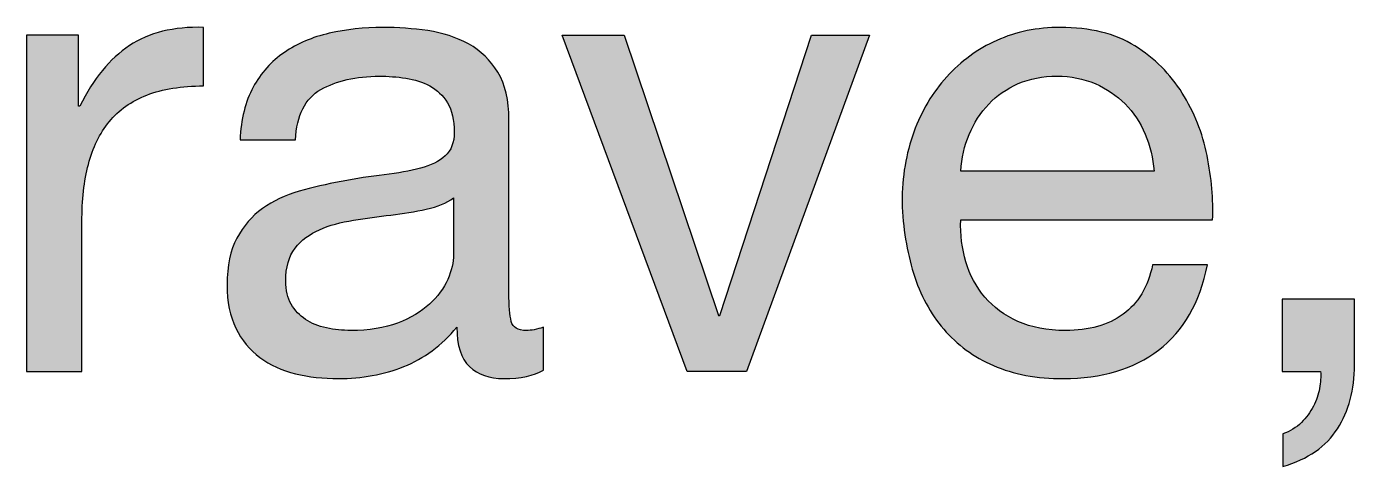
# Paper-space layout 'A1mask' of a CAD drawing. Extents: x 20 to 830, y 20 to 585.
# Drawn here: x 717.55 to 725.95, y 83.94 to 86.73 of the extents above; entities that cross this region are included whole.
import ezdxf
from ezdxf.enums import TextEntityAlignment as Align

# ---------------------------------------------------------------- set-up
doc = ezdxf.new("R2010")
doc.units = 0
doc.layers.get('0').update_dxf_attribs({"linetype": 'CONTINUOUS'})
doc.layers.get('Defpoints').update_dxf_attribs({"linetype": 'CONTINUOUS'})
doc.layers.add('JPP_Mask', color=7, linetype='CONTINUOUS')
doc.styles.add('JPP', font='arial.ttf')

# ---------------------------------------------------------------- blocks, each defined once
blk = doc.blocks.new('A1mask')
at = {"true_color": 0x004a91}
h = blk.add_hatch(color=154, dxfattribs=at)
edge = h.paths.add_edge_path()
edge.add_spline(control_points=[(702.9369, 70.8533), (702.9643, 70.9591), (703.0084, 71.049), (703.0685, 71.1234)], knot_values=[7, 7, 7, 7, 8, 8, 8, 8], degree=3, periodic=0)
edge.add_spline(control_points=[(703.0685, 71.1234), (703.1291, 71.1974), (703.2086, 71.2538), (703.3075, 71.2921)], knot_values=[6, 6, 6, 6, 7, 7, 7, 7], degree=3, periodic=0)
edge.add_spline(control_points=[(703.3075, 71.2921), (703.4065, 71.3307), (703.5257, 71.3499), (703.6659, 71.3499)], knot_values=[5, 5, 5, 5, 6, 6, 6, 6], degree=3, periodic=0)
edge.add_spline(control_points=[(703.6659, 71.3499), (703.6659, 71.3499), (703.6659, 71.7207), (703.6659, 71.7207), (703.4765, 71.7262), (703.3198, 71.6878), (703.1963, 71.6052)], knot_values=[3, 3, 3, 3, 4, 4, 4, 5, 5, 5, 5], degree=3, periodic=0)
edge.add_spline(control_points=[(703.1963, 71.6052), (703.0727, 71.5229), (702.9681, 71.3953), (702.8834, 71.222)], knot_values=[2, 2, 2, 2, 3, 3, 3, 3], degree=3, periodic=0)
edge.add_spline(control_points=[(702.8749, 71.222), (702.8749, 71.222), (702.8749, 71.3344), (702.8749, 71.4467)], knot_values=[0.5, 0.5, 0.5, 0.5, 1, 1, 1, 1], degree=3, periodic=0)
edge.add_spline(control_points=[(702.8749, 71.4467), (702.8749, 71.559), (702.8749, 71.6713), (702.8749, 71.6713), (702.8749, 71.6713), (702.8543, 71.6713), (702.8234, 71.6713)], knot_values=[12.749965, 12.749965, 12.749965, 12.749965, 13.249965, 13.249965, 13.249965, 13.5, 13.5, 13.5, 13.5], degree=3, periodic=0)
edge.add_spline(control_points=[(702.8234, 71.6713), (702.7925, 71.6713), (702.7513, 71.6713), (702.7101, 71.6713)], knot_values=[12.49997, 12.49997, 12.49997, 12.49997, 12.749965, 12.749965, 12.749965, 12.749965], degree=3, periodic=0)
edge.add_spline(control_points=[(702.7101, 71.6713), (702.6895, 71.6713), (702.6689, 71.6713), (702.6496, 71.6713)], knot_values=[12.374973, 12.374973, 12.374973, 12.374973, 12.49997, 12.49997, 12.49997, 12.49997], degree=3, periodic=0)
edge.add_spline(control_points=[(702.6496, 71.6713), (702.6303, 71.6713), (702.6123, 71.6713), (702.5969, 71.6713)], knot_values=[12.249975, 12.249975, 12.249975, 12.249975, 12.374973, 12.374973, 12.374973, 12.374973], degree=3, periodic=0)
edge.add_spline(control_points=[(702.5969, 71.6713), (702.5892, 71.6713), (702.5821, 71.6713), (702.5758, 71.6713)], knot_values=[12.187476, 12.187476, 12.187476, 12.187476, 12.249975, 12.249975, 12.249975, 12.249975], degree=3, periodic=0)
edge.add_spline(control_points=[(702.5454, 71.6713), (702.5454, 71.6713), (702.5454, 71.6713), (702.5454, 71.6713), (702.5454, 71.6713), (702.5454, 71.6713), (702.5454, 71.6713)], knot_values=[11.99998, 11.99998, 11.99998, 11.99998, 12.001425, 12.001425, 12.001425, 12.001445, 12.001445, 12.001445, 12.001445], degree=3, periodic=0)
edge.add_spline(control_points=[(702.5454, 71.6713), (702.5454, 71.6712), (702.5454, 71.1387), (702.5454, 70.6062)], knot_values=[11.49999, 11.49999, 11.49999, 11.49999, 11.99998, 11.99998, 11.99998, 11.99998], degree=3, periodic=0)
edge.add_spline(control_points=[(702.5454, 70.6062), (702.5454, 70.0737), (702.5454, 69.5412), (702.5454, 69.5412), (702.5454, 69.5412), (702.5454, 69.5412), (702.5454, 69.5412)], knot_values=[10.999023, 10.999023, 10.999023, 10.999023, 11.499013, 11.499013, 11.499013, 11.49999, 11.49999, 11.49999, 11.49999], degree=3, periodic=0)
edge.add_spline(control_points=[(702.5605, 69.5412), (702.5653, 69.5412), (702.5711, 69.5412), (702.5777, 69.5412)], knot_values=[10.812504, 10.812504, 10.812504, 10.812504, 10.875002, 10.875002, 10.875002, 10.875002], degree=3, periodic=0)
edge.add_spline(control_points=[(702.5777, 69.5412), (702.5844, 69.5412), (702.5919, 69.5412), (702.6001, 69.5412)], knot_values=[10.750005, 10.750005, 10.750005, 10.750005, 10.812504, 10.812504, 10.812504, 10.812504], degree=3, periodic=0)
edge.add_spline(control_points=[(702.6001, 69.5412), (702.6166, 69.5412), (702.6357, 69.5412), (702.6562, 69.5412)], knot_values=[10.625008, 10.625008, 10.625008, 10.625008, 10.750005, 10.750005, 10.750005, 10.750005], degree=3, periodic=0)
edge.add_spline(control_points=[(702.6562, 69.5412), (702.6768, 69.5412), (702.6987, 69.5412), (702.7206, 69.5412)], knot_values=[10.50001, 10.50001, 10.50001, 10.50001, 10.625008, 10.625008, 10.625008, 10.625008], degree=3, periodic=0)
edge.add_spline(control_points=[(702.7206, 69.5412), (702.7643, 69.5412), (702.8081, 69.5412), (702.841, 69.5412)], knot_values=[10.250015, 10.250015, 10.250015, 10.250015, 10.50001, 10.50001, 10.50001, 10.50001], degree=3, periodic=0)
edge.add_spline(control_points=[(702.841, 69.5412), (702.8738, 69.5412), (702.8957, 69.5412), (702.8957, 69.5412), (702.8957, 69.5412), (702.8957, 69.5412), (702.8957, 69.5412)], knot_values=[9.999532, 9.999532, 9.999532, 9.999532, 10.249547, 10.249547, 10.249547, 10.250015, 10.250015, 10.250015, 10.250015], degree=3, periodic=0)
edge.add_spline(control_points=[(702.8957, 69.5518), (702.8957, 69.5553), (702.8957, 69.5595), (702.8957, 69.5646)], knot_values=[9.906272, 9.906272, 9.906272, 9.906272, 9.937521, 9.937521, 9.937521, 9.937521], degree=3, periodic=0)
edge.add_spline(control_points=[(702.8957, 69.5646), (702.8957, 69.5696), (702.8957, 69.5754), (702.8957, 69.5819)], knot_values=[9.875022, 9.875022, 9.875022, 9.875022, 9.906272, 9.906272, 9.906272, 9.906272], degree=3, periodic=0)
edge.add_spline(control_points=[(702.8957, 69.5819), (702.8957, 69.5948), (702.8957, 69.6105), (702.8957, 69.6286)], knot_values=[9.812524, 9.812524, 9.812524, 9.812524, 9.875022, 9.875022, 9.875022, 9.875022], degree=3, periodic=0)
edge.add_spline(control_points=[(702.8957, 69.6286), (702.8957, 69.6466), (702.8957, 69.667), (702.8957, 69.6892)], knot_values=[9.750025, 9.750025, 9.750025, 9.750025, 9.812524, 9.812524, 9.812524, 9.812524], degree=3, periodic=0)
edge.add_spline(control_points=[(702.8957, 69.6892), (702.8957, 69.7336), (702.8957, 69.7854), (702.8957, 69.841)], knot_values=[9.625027, 9.625027, 9.625027, 9.625027, 9.750025, 9.750025, 9.750025, 9.750025], degree=3, periodic=0)
edge.add_spline(control_points=[(702.8957, 69.841), (702.8957, 69.8965), (702.8957, 69.9557), (702.8957, 70.0149)], knot_values=[9.50003, 9.50003, 9.50003, 9.50003, 9.625027, 9.625027, 9.625027, 9.625027], degree=3, periodic=0)
edge.add_spline(control_points=[(702.8957, 70.0149), (702.8957, 70.1334), (702.8957, 70.2519), (702.8957, 70.3407)], knot_values=[9.250035, 9.250035, 9.250035, 9.250035, 9.50003, 9.50003, 9.50003, 9.50003], degree=3, periodic=0)
edge.add_spline(control_points=[(702.8957, 70.3407), (702.8957, 70.4296), (702.8957, 70.4888), (702.8957, 70.4888), (702.8957, 70.6261), (702.9094, 70.7477), (702.9369, 70.8533)], knot_values=[8, 8, 8, 8, 8.250035, 8.250035, 8.250035, 9.250035, 9.250035, 9.250035, 9.250035], degree=3, periodic=0)
h = blk.add_hatch(color=154, dxfattribs=at)
edge = h.paths.add_edge_path(flags=16)
edge.add_spline(control_points=[(705.0755, 70.5691), (705.004, 70.5539), (704.9292, 70.5416), (704.8507, 70.5321), (704.7726, 70.5224), (704.6935, 70.5115), (704.614, 70.499), (704.5345, 70.4867), (704.463, 70.4668), (704.3996, 70.4393), (704.3366, 70.4119), (704.285, 70.3726), (704.2452, 70.322), (704.2055, 70.2711), (704.1856, 70.2017), (704.1856, 70.1139), (704.1856, 70.0562), (704.197, 70.0074), (704.2206, 69.9676), (704.2438, 69.9276), (704.2741, 69.8955), (704.311, 69.8708), (704.3484, 69.846), (704.392, 69.8282), (704.4431, 69.8171), (704.4938, 69.8062), (704.5454, 69.8008), (704.5974, 69.8008), (704.7129, 69.8008), (704.8119, 69.8164), (704.8942, 69.8481), (704.9766, 69.8796), (705.0438, 69.9196), (705.0959, 69.9676), (705.1479, 70.0157), (705.1868, 70.0678), (705.2114, 70.1241), (705.236, 70.1804), (705.2483, 70.2334), (705.2483, 70.2827), (705.2483, 70.2827), (705.2483, 70.6412), (705.2483, 70.6412), (705.2043, 70.6083), (705.147, 70.5842), (705.0755, 70.5691)], knot_values=[0, 0, 0, 0, 1, 1, 1, 2, 2, 2, 3, 3, 3, 4, 4, 4, 5, 5, 5, 6, 6, 6, 7, 7, 7, 8, 8, 8, 9, 9, 9, 10, 10, 10, 11, 11, 11, 12, 12, 12, 13, 13, 13, 14, 14, 14, 15, 15, 15, 15], degree=3, periodic=0)
edge = h.paths.add_edge_path()
edge.add_spline(control_points=[(705.5659, 69.4959), (705.475, 69.4959), (705.4031, 69.5213), (705.3496, 69.5722), (705.2956, 69.6228), (705.2691, 69.7059), (705.2691, 69.8214), (705.173, 69.7059), (705.0608, 69.6228), (704.933, 69.5722), (704.8057, 69.5213), (704.6675, 69.4959), (704.5193, 69.4959), (704.4232, 69.4959), (704.3323, 69.5061), (704.2471, 69.5267), (704.1619, 69.5473), (704.0871, 69.5816), (704.0228, 69.6297), (703.9579, 69.6777), (703.9073, 69.7395), (703.8703, 69.8152), (703.8334, 69.8907), (703.8145, 69.9821), (703.8145, 70.0891), (703.8145, 70.21), (703.8353, 70.3089), (703.8765, 70.3859), (703.9177, 70.4625), (703.9716, 70.5253), (704.0393, 70.5733), (704.1066, 70.6214), (704.1832, 70.6578), (704.2699, 70.6824), (704.3565, 70.707), (704.445, 70.7279), (704.5359, 70.7442), (704.632, 70.7634), (704.7233, 70.7778), (704.8095, 70.7875), (704.8961, 70.797), (704.9723, 70.8107), (705.0381, 70.8287), (705.1044, 70.8464), (705.1565, 70.8727), (705.1948, 70.907), (705.2331, 70.9413), (705.2526, 70.9915), (705.2526, 71.0573), (705.2526, 71.1342), (705.2384, 71.196), (705.2095, 71.2429), (705.1806, 71.2895), (705.1432, 71.3252), (705.0982, 71.3499), (705.0528, 71.3747), (705.0017, 71.391), (704.9458, 71.3993), (704.8895, 71.4076), (704.8336, 71.4116), (704.7787, 71.4116), (704.6306, 71.4116), (704.507, 71.3835), (704.4081, 71.3271), (704.3091, 71.2708), (704.2557, 71.1645), (704.2471, 71.0079), (704.2471, 71.0079), (703.8969, 71.0079), (703.8969, 71.0079), (703.9025, 71.1397), (703.93, 71.2509), (703.9797, 71.3416), (704.0289, 71.4322), (704.0947, 71.5058), (704.1771, 71.5622), (704.2594, 71.6182), (704.3546, 71.659), (704.4616, 71.6836), (704.5685, 71.7084), (704.6812, 71.7207), (704.7995, 71.7207), (704.8956, 71.7207), (704.9908, 71.7139), (705.0859, 71.7001), (705.1806, 71.6864), (705.2663, 71.6582), (705.3434, 71.6156), (705.4201, 71.573), (705.4817, 71.5132), (705.5285, 71.4365), (705.5754, 71.3596), (705.5986, 71.2592), (705.5986, 71.1357), (705.5986, 71.1357), (705.5986, 70.0396), (705.5986, 70.0396), (705.5986, 69.9572), (705.6033, 69.8969), (705.6133, 69.8583), (705.6227, 69.82), (705.6549, 69.8008), (705.7098, 69.8008), (705.7401, 69.8008), (705.7756, 69.8077), (705.8168, 69.8214), (705.8168, 69.8214), (705.8168, 69.5494), (705.8168, 69.5494), (705.7567, 69.5137), (705.6729, 69.4959), (705.5659, 69.4959)], knot_values=[0, 0, 0, 0, 1, 1, 1, 2, 2, 2, 3, 3, 3, 4, 4, 4, 5, 5, 5, 6, 6, 6, 7, 7, 7, 8, 8, 8, 9, 9, 9, 10, 10, 10, 11, 11, 11, 12, 12, 12, 13, 13, 13, 14, 14, 14, 15, 15, 15, 16, 16, 16, 17, 17, 17, 18, 18, 18, 19, 19, 19, 20, 20, 20, 21, 21, 21, 22, 22, 22, 23, 23, 23, 24, 24, 24, 25, 25, 25, 26, 26, 26, 27, 27, 27, 28, 28, 28, 29, 29, 29, 30, 30, 30, 31, 31, 31, 32, 32, 32, 33, 33, 33, 34, 34, 34, 35, 35, 35, 36, 36, 36, 37, 37, 37, 37], degree=3, periodic=0)
h = blk.add_hatch(color=154, dxfattribs=at)
edge = h.paths.add_edge_path()
edge.add_spline(control_points=[(709.7106, 69.677), (709.8697, 69.7979), (709.9729, 69.9778), (710.0197, 70.2169)], knot_values=[21, 21, 21, 21, 22, 22, 22, 22], degree=3, periodic=0)
edge.add_spline(control_points=[(710.0197, 70.2169), (710.0197, 70.2169), (709.6732, 70.2169), (709.6732, 70.2169), (709.643, 70.0768), (709.5809, 69.9724), (709.4858, 69.9037)], knot_values=[19, 19, 19, 19, 20, 20, 20, 21, 21, 21, 21], degree=3, periodic=0)
edge.add_spline(control_points=[(709.4858, 69.9037), (709.3911, 69.8351), (709.2695, 69.8008), (709.1213, 69.8008)], knot_values=[18, 18, 18, 18, 19, 19, 19, 19], degree=3, periodic=0)
edge.add_spline(control_points=[(709.1213, 69.8008), (709.0058, 69.8008), (708.9055, 69.82), (708.8207, 69.8583)], knot_values=[17, 17, 17, 17, 18, 18, 18, 18], degree=3, periodic=0)
edge.add_spline(control_points=[(708.8207, 69.8583), (708.7355, 69.8969), (708.6655, 69.9482), (708.6106, 70.0129), (708.5556, 70.0775), (708.5159, 70.1515), (708.4908, 70.2353)], knot_values=[15, 15, 15, 15, 16, 16, 16, 17, 17, 17, 17], degree=3, periodic=0)
edge.add_spline(control_points=[(708.4908, 70.2353), (708.4662, 70.3191), (708.4553, 70.4076), (708.4581, 70.5011)], knot_values=[14, 14, 14, 14, 15, 15, 15, 15], degree=3, periodic=0)
edge.add_spline(control_points=[(708.4581, 70.5011), (708.4581, 70.5011), (710.0524, 70.5011), (710.0524, 70.5011), (710.0581, 70.6301), (710.0463, 70.7662), (710.0174, 70.9089)], knot_values=[12, 12, 12, 12, 13, 13, 13, 14, 14, 14, 14], degree=3, periodic=0)
edge.add_spline(control_points=[(710.0174, 70.9089), (709.9885, 71.0519), (709.9364, 71.1837), (709.8607, 71.3046)], knot_values=[11, 11, 11, 11, 12, 12, 12, 12], degree=3, periodic=0)
edge.add_spline(control_points=[(709.8607, 71.3046), (709.7854, 71.4254), (709.6851, 71.525), (709.5601, 71.6033)], knot_values=[10, 10, 10, 10, 11, 11, 11, 11], degree=3, periodic=0)
edge.add_spline(control_points=[(709.5601, 71.6033), (709.4351, 71.6814), (709.278, 71.7207), (709.0882, 71.7207)], knot_values=[9, 9, 9, 9, 10, 10, 10, 10], degree=3, periodic=0)
edge.add_spline(control_points=[(709.0882, 71.7207), (708.9429, 71.7207), (708.8089, 71.6933), (708.6868, 71.6384)], knot_values=[8, 8, 8, 8, 9, 9, 9, 9], degree=3, periodic=0)
edge.add_spline(control_points=[(708.6868, 71.6384), (708.5646, 71.5832), (708.4586, 71.5065), (708.3696, 71.4076)], knot_values=[7, 7, 7, 7, 8, 8, 8, 8], degree=3, periodic=0)
edge.add_spline(control_points=[(708.3696, 71.4076), (708.2802, 71.3087), (708.2106, 71.192), (708.1613, 71.0573), (708.1121, 70.9226), (708.087, 70.7745), (708.087, 70.6124)], knot_values=[5, 5, 5, 5, 6, 6, 6, 7, 7, 7, 7], degree=3, periodic=0)
edge.add_spline(control_points=[(708.087, 70.6124), (708.0927, 70.4502), (708.1168, 70.3007), (708.1594, 70.1634)], knot_values=[4, 4, 4, 4, 5, 5, 5, 5], degree=3, periodic=0)
edge.add_spline(control_points=[(708.1594, 70.1634), (708.202, 70.0259), (708.2655, 69.9078), (708.3507, 69.8091)], knot_values=[3, 3, 3, 3, 4, 4, 4, 4], degree=3, periodic=0)
edge.add_spline(control_points=[(708.3507, 69.8091), (708.4359, 69.7101), (708.541, 69.6332), (708.6659, 69.5783), (708.7909, 69.5234), (708.9386, 69.4959), (709.109, 69.4959)], knot_values=[1, 1, 1, 1, 2, 2, 2, 3, 3, 3, 3], degree=3, periodic=0)
edge.add_spline(control_points=[(709.109, 69.4959), (709.3504, 69.4959), (709.5511, 69.5563), (709.7106, 69.677)], knot_values=[0, 0, 0, 0, 1, 1, 1, 1], degree=3, periodic=0)
edge = h.paths.add_edge_path(flags=16)
edge.add_spline(control_points=[(709.6818, 70.8102), (709.6818, 70.8102), (708.4581, 70.8102), (708.4581, 70.8102), (708.4633, 70.8926), (708.4813, 70.9702), (708.5116, 71.0429)], knot_values=[6, 6, 6, 6, 7, 7, 7, 8, 8, 8, 8], degree=3, periodic=0)
edge.add_spline(control_points=[(708.5116, 71.0429), (708.5419, 71.1158), (708.5831, 71.1794), (708.6352, 71.2346)], knot_values=[5, 5, 5, 5, 6, 6, 6, 6], degree=3, periodic=0)
edge.add_spline(control_points=[(708.6352, 71.2346), (708.6872, 71.2895), (708.7497, 71.3326), (708.8226, 71.3643)], knot_values=[4, 4, 4, 4, 5, 5, 5, 5], degree=3, periodic=0)
edge.add_spline(control_points=[(708.8226, 71.3643), (708.8955, 71.3958), (708.9769, 71.4116), (709.0678, 71.4116)], knot_values=[3, 3, 3, 3, 4, 4, 4, 4], degree=3, periodic=0)
edge.add_spline(control_points=[(709.0678, 71.4116), (709.1559, 71.4116), (709.2359, 71.3958), (709.3088, 71.3643)], knot_values=[2, 2, 2, 2, 3, 3, 3, 3], degree=3, periodic=0)
edge.add_spline(control_points=[(709.3088, 71.3643), (709.3817, 71.3326), (709.4446, 71.2902), (709.4981, 71.2365)], knot_values=[1, 1, 1, 1, 2, 2, 2, 2], degree=3, periodic=0)
edge.add_spline(control_points=[(709.4981, 71.2365), (709.5521, 71.183), (709.5947, 71.1191), (709.6259, 71.045)], knot_values=[0, 0, 0, 0, 1, 1, 1, 1], degree=3, periodic=0)
edge.add_spline(control_points=[(709.6259, 71.045), (709.6576, 70.9709), (709.6761, 70.8926), (709.6818, 70.8102)], knot_values=[8, 8, 8, 8, 9, 9, 9, 9], degree=3, periodic=0)
blk.add_hatch(color=154, dxfattribs=at).paths.add_polyline_path([(707.8811, 71.6713), (707.5143, 71.6713), (706.9295, 69.8833), (706.328, 71.6713), (705.9366, 71.6713), (706.7275, 69.5412), (707.1024, 69.5412)])
h = blk.add_hatch(color=154, dxfattribs=at)
edge = h.paths.add_edge_path()
edge.add_spline(control_points=[(710.9504, 69.5823), (710.9504, 69.5823), (710.9504, 69.9984), (710.9504, 69.9984), (710.9504, 69.9984), (710.886, 69.9984), (710.8055, 69.9984)], knot_values=[10.624977, 10.624977, 10.624977, 10.624977, 11.624977, 11.624977, 11.624977, 12, 12, 12, 12], degree=3, periodic=0)
edge.add_spline(control_points=[(710.8055, 69.9984), (710.7251, 69.9984), (710.6285, 69.9984), (710.5641, 69.9984)], knot_values=[10.249985, 10.249985, 10.249985, 10.249985, 10.624977, 10.624977, 10.624977, 10.624977], degree=3, periodic=0)
edge.add_spline(control_points=[(710.5641, 69.9984), (710.5481, 69.9984), (710.534, 69.9984), (710.5227, 69.9984)], knot_values=[10.156237, 10.156237, 10.156237, 10.156237, 10.249985, 10.249985, 10.249985, 10.249985], degree=3, periodic=0)
edge.add_spline(control_points=[(710.4926, 69.9984), (710.4926, 69.9984), (710.4926, 69.9984), (710.4926, 69.9984), (710.4926, 69.9984), (710.4926, 69.9984), (710.4926, 69.9984)], knot_values=[9.999502, 9.999502, 9.999502, 9.999502, 10, 10, 10, 10.000967, 10.000967, 10.000967, 10.000967], degree=3, periodic=0)
edge.add_spline(control_points=[(710.4926, 69.9905), (710.4926, 69.9874), (710.4926, 69.9835), (710.4926, 69.9788)], knot_values=[9.874992, 9.874992, 9.874992, 9.874992, 9.921867, 9.921867, 9.921867, 9.921867], degree=3, periodic=0)
edge.add_spline(control_points=[(710.4926, 69.9788), (710.4926, 69.96), (710.4926, 69.9292), (710.4926, 69.8924)], knot_values=[9.687496, 9.687496, 9.687496, 9.687496, 9.874992, 9.874992, 9.874992, 9.874992], degree=3, periodic=0)
edge.add_spline(control_points=[(710.4926, 69.8924), (710.4926, 69.8555), (710.4926, 69.8127), (710.4926, 69.7698)], knot_values=[9.5, 9.5, 9.5, 9.5, 9.687496, 9.687496, 9.687496, 9.687496], degree=3, periodic=0)
edge.add_spline(control_points=[(710.4926, 69.7698), (710.4926, 69.7269), (710.4926, 69.684), (710.4926, 69.6472)], knot_values=[9.312504, 9.312504, 9.312504, 9.312504, 9.5, 9.5, 9.5, 9.5], degree=3, periodic=0)
edge.add_spline(control_points=[(710.4926, 69.6472), (710.4926, 69.6104), (710.4926, 69.5796), (710.4926, 69.5608)], knot_values=[9.125007, 9.125007, 9.125007, 9.125007, 9.312504, 9.312504, 9.312504, 9.312504], degree=3, periodic=0)
edge.add_spline(control_points=[(710.4926, 69.5412), (710.4926, 69.5412), (710.4926, 69.5412), (710.4926, 69.5412), (710.4926, 69.5412), (710.4926, 69.5412), (710.4926, 69.5412)], knot_values=[8.999033, 8.999033, 8.999033, 8.999033, 9.000264, 9.000264, 9.000264, 9.001231, 9.001231, 9.001231, 9.001231], degree=3, periodic=0)
edge.add_spline(control_points=[(710.4954, 69.5412), (710.498, 69.5412), (710.5026, 69.5412), (710.5086, 69.5412)], knot_values=[8.843763, 8.843763, 8.843763, 8.843763, 8.937511, 8.937511, 8.937511, 8.937511], degree=3, periodic=0)
edge.add_spline(control_points=[(710.5086, 69.5412), (710.5146, 69.5412), (710.5221, 69.5412), (710.5306, 69.5412)], knot_values=[8.750015, 8.750015, 8.750015, 8.750015, 8.843763, 8.843763, 8.843763, 8.843763], degree=3, periodic=0)
edge.add_spline(control_points=[(710.5306, 69.5412), (710.5649, 69.5412), (710.6162, 69.5412), (710.6589, 69.5412)], knot_values=[8.375023, 8.375023, 8.375023, 8.375023, 8.750015, 8.750015, 8.750015, 8.750015], degree=3, periodic=0)
edge.add_spline(control_points=[(710.6589, 69.5412), (710.7017, 69.5412), (710.7359, 69.5412), (710.7359, 69.5412), (710.7388, 69.5083), (710.7364, 69.4725), (710.7298, 69.4339)], knot_values=[7, 7, 7, 7, 7.375023, 7.375023, 7.375023, 8.375023, 8.375023, 8.375023, 8.375023], degree=3, periodic=0)
edge.add_spline(control_points=[(710.7298, 69.4339), (710.7227, 69.3956), (710.7099, 69.3577), (710.6905, 69.3208)], knot_values=[6, 6, 6, 6, 7, 7, 7, 7], degree=3, periodic=0)
edge.add_spline(control_points=[(710.6905, 69.3208), (710.6716, 69.2836), (710.646, 69.2493), (710.6143, 69.2176)], knot_values=[5, 5, 5, 5, 6, 6, 6, 6], degree=3, periodic=0)
edge.add_spline(control_points=[(710.6143, 69.2176), (710.5826, 69.1861), (710.5438, 69.162), (710.4969, 69.1457)], knot_values=[4, 4, 4, 4, 5, 5, 5, 5], degree=3, periodic=0)
edge.add_spline(control_points=[(710.4969, 69.1457), (710.4969, 69.1457), (710.4969, 68.9395), (710.4969, 68.9395), (710.6564, 68.9864), (710.7714, 69.0659), (710.8429, 69.1786), (710.9144, 69.2912), (710.9504, 69.4259), (710.9504, 69.5823)], knot_values=[1, 1, 1, 1, 2, 2, 2, 3, 3, 3, 4, 4, 4, 4], degree=3, periodic=0)
at = {"layer": 'Defpoints', "color": 154, "true_color": 0x004a91}
blk.add_lwpolyline([(706.7275, 69.5412), (705.9366, 71.6713), (706.328, 71.6713), (706.9254, 69.8955), (706.9334, 69.8955), (707.5143, 71.6713), (707.8811, 71.6713), (707.1024, 69.5412), (706.7275, 69.5412)], dxfattribs=at)
for points, knots in [([(702.8749, 71.6713), (702.8749, 71.6713), (702.8749, 71.222), (702.8749, 71.222), (702.8749, 71.222), (702.8834, 71.222), (702.8834, 71.222), (702.9681, 71.3953), (703.0727, 71.5229), (703.1963, 71.6052), (703.3198, 71.6878), (703.4765, 71.7262), (703.6659, 71.7207), (703.6659, 71.7207), (703.6659, 71.3499), (703.6659, 71.3499), (703.5257, 71.3499), (703.4065, 71.3307), (703.3075, 71.2921), (703.2086, 71.2538), (703.1291, 71.1974), (703.0685, 71.1234), (703.0084, 71.049), (702.9643, 70.9591), (702.9369, 70.8533), (702.9094, 70.7477), (702.8957, 70.6261), (702.8957, 70.4888), (702.8957, 70.4888), (702.8957, 69.5412), (702.8957, 69.5412), (702.8957, 69.5412), (702.5454, 69.5412), (702.5454, 69.5412), (702.5454, 69.5412), (702.5454, 71.6713), (702.5454, 71.6713), (702.5454, 71.6713), (702.8749, 71.6713), (702.8749, 71.6713)], [0, 0, 0, 0, 1, 1, 1, 2, 2, 2, 3, 3, 3, 4, 4, 4, 5, 5, 5, 6, 6, 6, 7, 7, 7, 8, 8, 8, 9, 9, 9, 10, 10, 10, 11, 11, 11, 12, 12, 12, 13, 13, 13, 13]), ([(705.5659, 69.4959), (705.475, 69.4959), (705.4031, 69.5213), (705.3496, 69.5722), (705.2956, 69.6228), (705.2691, 69.7059), (705.2691, 69.8214), (705.173, 69.7059), (705.0608, 69.6228), (704.933, 69.5722), (704.8057, 69.5213), (704.6675, 69.4959), (704.5193, 69.4959), (704.4232, 69.4959), (704.3323, 69.5061), (704.2471, 69.5267), (704.1619, 69.5473), (704.0871, 69.5816), (704.0228, 69.6297), (703.9579, 69.6777), (703.9073, 69.7395), (703.8703, 69.8152), (703.8334, 69.8907), (703.8145, 69.9821), (703.8145, 70.0891), (703.8145, 70.21), (703.8353, 70.3089), (703.8765, 70.3859), (703.9177, 70.4625), (703.9716, 70.5253), (704.0393, 70.5733), (704.1066, 70.6214), (704.1832, 70.6578), (704.2699, 70.6824), (704.3565, 70.707), (704.445, 70.7279), (704.5359, 70.7442), (704.632, 70.7634), (704.7233, 70.7778), (704.8095, 70.7875), (704.8961, 70.797), (704.9723, 70.8107), (705.0381, 70.8287), (705.1044, 70.8464), (705.1565, 70.8727), (705.1948, 70.907), (705.2331, 70.9413), (705.2526, 70.9915), (705.2526, 71.0573), (705.2526, 71.1342), (705.2384, 71.196), (705.2095, 71.2429), (705.1806, 71.2895), (705.1432, 71.3252), (705.0982, 71.3499), (705.0528, 71.3747), (705.0017, 71.391), (704.9458, 71.3993), (704.8895, 71.4076), (704.8336, 71.4116), (704.7787, 71.4116), (704.6306, 71.4116), (704.507, 71.3835), (704.4081, 71.3271), (704.3091, 71.2708), (704.2557, 71.1645), (704.2471, 71.0079), (704.2471, 71.0079), (703.8969, 71.0079), (703.8969, 71.0079), (703.9025, 71.1397), (703.93, 71.2509), (703.9797, 71.3416), (704.0289, 71.4322), (704.0947, 71.5058), (704.1771, 71.5622), (704.2594, 71.6182), (704.3546, 71.659), (704.4616, 71.6836), (704.5685, 71.7084), (704.6812, 71.7207), (704.7995, 71.7207), (704.8956, 71.7207), (704.9908, 71.7139), (705.0859, 71.7001), (705.1806, 71.6864), (705.2663, 71.6582), (705.3434, 71.6156), (705.4201, 71.573), (705.4817, 71.5132), (705.5285, 71.4365), (705.5754, 71.3596), (705.5986, 71.2592), (705.5986, 71.1357), (705.5986, 71.1357), (705.5986, 70.0396), (705.5986, 70.0396), (705.5986, 69.9572), (705.6033, 69.8969), (705.6133, 69.8583), (705.6227, 69.82), (705.6549, 69.8008), (705.7098, 69.8008), (705.7401, 69.8008), (705.7756, 69.8077), (705.8168, 69.8214), (705.8168, 69.8214), (705.8168, 69.5494), (705.8168, 69.5494), (705.7567, 69.5137), (705.6729, 69.4959), (705.5659, 69.4959)], [0, 0, 0, 0, 1, 1, 1, 2, 2, 2, 3, 3, 3, 4, 4, 4, 5, 5, 5, 6, 6, 6, 7, 7, 7, 8, 8, 8, 9, 9, 9, 10, 10, 10, 11, 11, 11, 12, 12, 12, 13, 13, 13, 14, 14, 14, 15, 15, 15, 16, 16, 16, 17, 17, 17, 18, 18, 18, 19, 19, 19, 20, 20, 20, 21, 21, 21, 22, 22, 22, 23, 23, 23, 24, 24, 24, 25, 25, 25, 26, 26, 26, 27, 27, 27, 28, 28, 28, 29, 29, 29, 30, 30, 30, 31, 31, 31, 32, 32, 32, 33, 33, 33, 34, 34, 34, 35, 35, 35, 36, 36, 36, 37, 37, 37, 37]), ([(709.7106, 69.677), (709.5511, 69.5563), (709.3504, 69.4959), (709.109, 69.4959), (708.9386, 69.4959), (708.7909, 69.5234), (708.6659, 69.5783), (708.541, 69.6332), (708.4359, 69.7101), (708.3507, 69.8091), (708.2655, 69.9078), (708.202, 70.0259), (708.1594, 70.1634), (708.1168, 70.3007), (708.0927, 70.4502), (708.087, 70.6124), (708.087, 70.7745), (708.1121, 70.9226), (708.1613, 71.0573), (708.2106, 71.192), (708.2802, 71.3087), (708.3696, 71.4076), (708.4586, 71.5065), (708.5646, 71.5832), (708.6868, 71.6384), (708.8089, 71.6933), (708.9429, 71.7207), (709.0882, 71.7207), (709.278, 71.7207), (709.4351, 71.6814), (709.5601, 71.6033), (709.6851, 71.525), (709.7854, 71.4254), (709.8607, 71.3046), (709.9364, 71.1837), (709.9885, 71.0519), (710.0174, 70.9089), (710.0463, 70.7662), (710.0581, 70.6301), (710.0524, 70.5011), (710.0524, 70.5011), (708.4581, 70.5011), (708.4581, 70.5011), (708.4553, 70.4076), (708.4662, 70.3191), (708.4908, 70.2353), (708.5159, 70.1515), (708.5556, 70.0775), (708.6106, 70.0129), (708.6655, 69.9482), (708.7355, 69.8969), (708.8207, 69.8583), (708.9055, 69.82), (709.0058, 69.8008), (709.1213, 69.8008), (709.2695, 69.8008), (709.3911, 69.8351), (709.4858, 69.9037), (709.5809, 69.9724), (709.643, 70.0768), (709.6732, 70.2169), (709.6732, 70.2169), (710.0197, 70.2169), (710.0197, 70.2169), (709.9729, 69.9778), (709.8697, 69.7979), (709.7106, 69.677)], [0, 0, 0, 0, 1, 1, 1, 2, 2, 2, 3, 3, 3, 4, 4, 4, 5, 5, 5, 6, 6, 6, 7, 7, 7, 8, 8, 8, 9, 9, 9, 10, 10, 10, 11, 11, 11, 12, 12, 12, 13, 13, 13, 14, 14, 14, 15, 15, 15, 16, 16, 16, 17, 17, 17, 18, 18, 18, 19, 19, 19, 20, 20, 20, 21, 21, 21, 22, 22, 22, 22]), ([(709.6259, 71.045), (709.5947, 71.1191), (709.5521, 71.183), (709.4981, 71.2365), (709.4446, 71.2902), (709.3817, 71.3326), (709.3088, 71.3643), (709.2359, 71.3958), (709.1559, 71.4116), (709.0678, 71.4116), (708.9769, 71.4116), (708.8955, 71.3958), (708.8226, 71.3643), (708.7497, 71.3326), (708.6872, 71.2895), (708.6352, 71.2346), (708.5831, 71.1794), (708.5419, 71.1158), (708.5116, 71.0429), (708.4813, 70.9702), (708.4633, 70.8926), (708.4581, 70.8102), (708.4581, 70.8102), (709.6818, 70.8102), (709.6818, 70.8102), (709.6761, 70.8926), (709.6576, 70.9709), (709.6259, 71.045)], [0, 0, 0, 0, 1, 1, 1, 2, 2, 2, 3, 3, 3, 4, 4, 4, 5, 5, 5, 6, 6, 6, 7, 7, 7, 8, 8, 8, 9, 9, 9, 9]), ([(705.0755, 70.5691), (705.004, 70.5539), (704.9292, 70.5416), (704.8507, 70.5321), (704.7726, 70.5224), (704.6935, 70.5115), (704.614, 70.499), (704.5345, 70.4867), (704.463, 70.4668), (704.3996, 70.4393), (704.3366, 70.4119), (704.285, 70.3726), (704.2452, 70.322), (704.2055, 70.2711), (704.1856, 70.2017), (704.1856, 70.1139), (704.1856, 70.0562), (704.197, 70.0074), (704.2206, 69.9676), (704.2438, 69.9276), (704.2741, 69.8955), (704.311, 69.8708), (704.3484, 69.846), (704.392, 69.8282), (704.4431, 69.8171), (704.4938, 69.8062), (704.5454, 69.8008), (704.5974, 69.8008), (704.7129, 69.8008), (704.8119, 69.8164), (704.8942, 69.8481), (704.9766, 69.8796), (705.0438, 69.9196), (705.0959, 69.9676), (705.1479, 70.0157), (705.1868, 70.0678), (705.2114, 70.1241), (705.236, 70.1804), (705.2483, 70.2334), (705.2483, 70.2827), (705.2483, 70.2827), (705.2483, 70.6412), (705.2483, 70.6412), (705.2043, 70.6083), (705.147, 70.5842), (705.0755, 70.5691)], [0, 0, 0, 0, 1, 1, 1, 2, 2, 2, 3, 3, 3, 4, 4, 4, 5, 5, 5, 6, 6, 6, 7, 7, 7, 8, 8, 8, 9, 9, 9, 10, 10, 10, 11, 11, 11, 12, 12, 12, 13, 13, 13, 14, 14, 14, 15, 15, 15, 15]), ([(710.9504, 69.9984), (710.9504, 69.9984), (710.9504, 69.5823), (710.9504, 69.5823), (710.9504, 69.4259), (710.9144, 69.2912), (710.8429, 69.1786), (710.7714, 69.0659), (710.6564, 68.9864), (710.4969, 68.9395), (710.4969, 68.9395), (710.4969, 69.1457), (710.4969, 69.1457), (710.5438, 69.162), (710.5826, 69.1861), (710.6143, 69.2176), (710.646, 69.2493), (710.6716, 69.2836), (710.6905, 69.3208), (710.7099, 69.3577), (710.7227, 69.3956), (710.7298, 69.4339), (710.7364, 69.4725), (710.7388, 69.5083), (710.7359, 69.5412), (710.7359, 69.5412), (710.4926, 69.5412), (710.4926, 69.5412), (710.4926, 69.5412), (710.4926, 69.9984), (710.4926, 69.9984), (710.4926, 69.9984), (710.9504, 69.9984), (710.9504, 69.9984)], [0, 0, 0, 0, 1, 1, 1, 2, 2, 2, 3, 3, 3, 4, 4, 4, 5, 5, 5, 6, 6, 6, 7, 7, 7, 8, 8, 8, 9, 9, 9, 10, 10, 10, 11, 11, 11, 11])]:
    blk.add_open_spline(points, degree=3, knots=knots, dxfattribs=at)
at = {"color": 7, "style": 'JPP'}
for tag, p in [('Client', (748, 120)), ('Project1', (748, 95)), ('Project2', (748, 87.5)), ('Project3', (748, 80)), ('Title1', (748, 62.5)), ('Title2', (748, 55)), ('Title3', (748, 47.5)), ('Status', (640, 12.5))]:
    blk.add_attdef(tag, text='', height=3.5, dxfattribs=at).set_placement(p, align=Align.MIDDLE_LEFT)
at = {"color": 2, "style": 'JPP'}
for tag, p in [('Scale', (667.5, 30)), ('Checked', (757.5, 30)), ('Drawn', (712.5, 30)), ('Date', (802.5, 30))]:
    blk.add_attdef(tag, text='', height=2, dxfattribs=at).set_placement(p, align=Align.MIDDLE_CENTER)
at = {"color": 6, "style": 'JPP'}
for tag, p in [('Ref', (730, 12.5)), ('DrgNo.', (772, 12.5))]:
    blk.add_attdef(tag, text='', height=4, dxfattribs=at).set_placement(p, align=Align.MIDDLE_LEFT)
blk.add_attdef('Rev', text='', height=4, dxfattribs=at).set_placement((806.2747, 12.5), align=Align.MIDDLE_CENTER)

psp = doc.layouts.new('A1mask')

# ---------------------------------------------------------------- block references
at = {"layer": 'JPP_Mask'}
psp.add_blockref('A1mask', (15, 15), dxfattribs=at)

doc.saveas('drawing.dxf')
